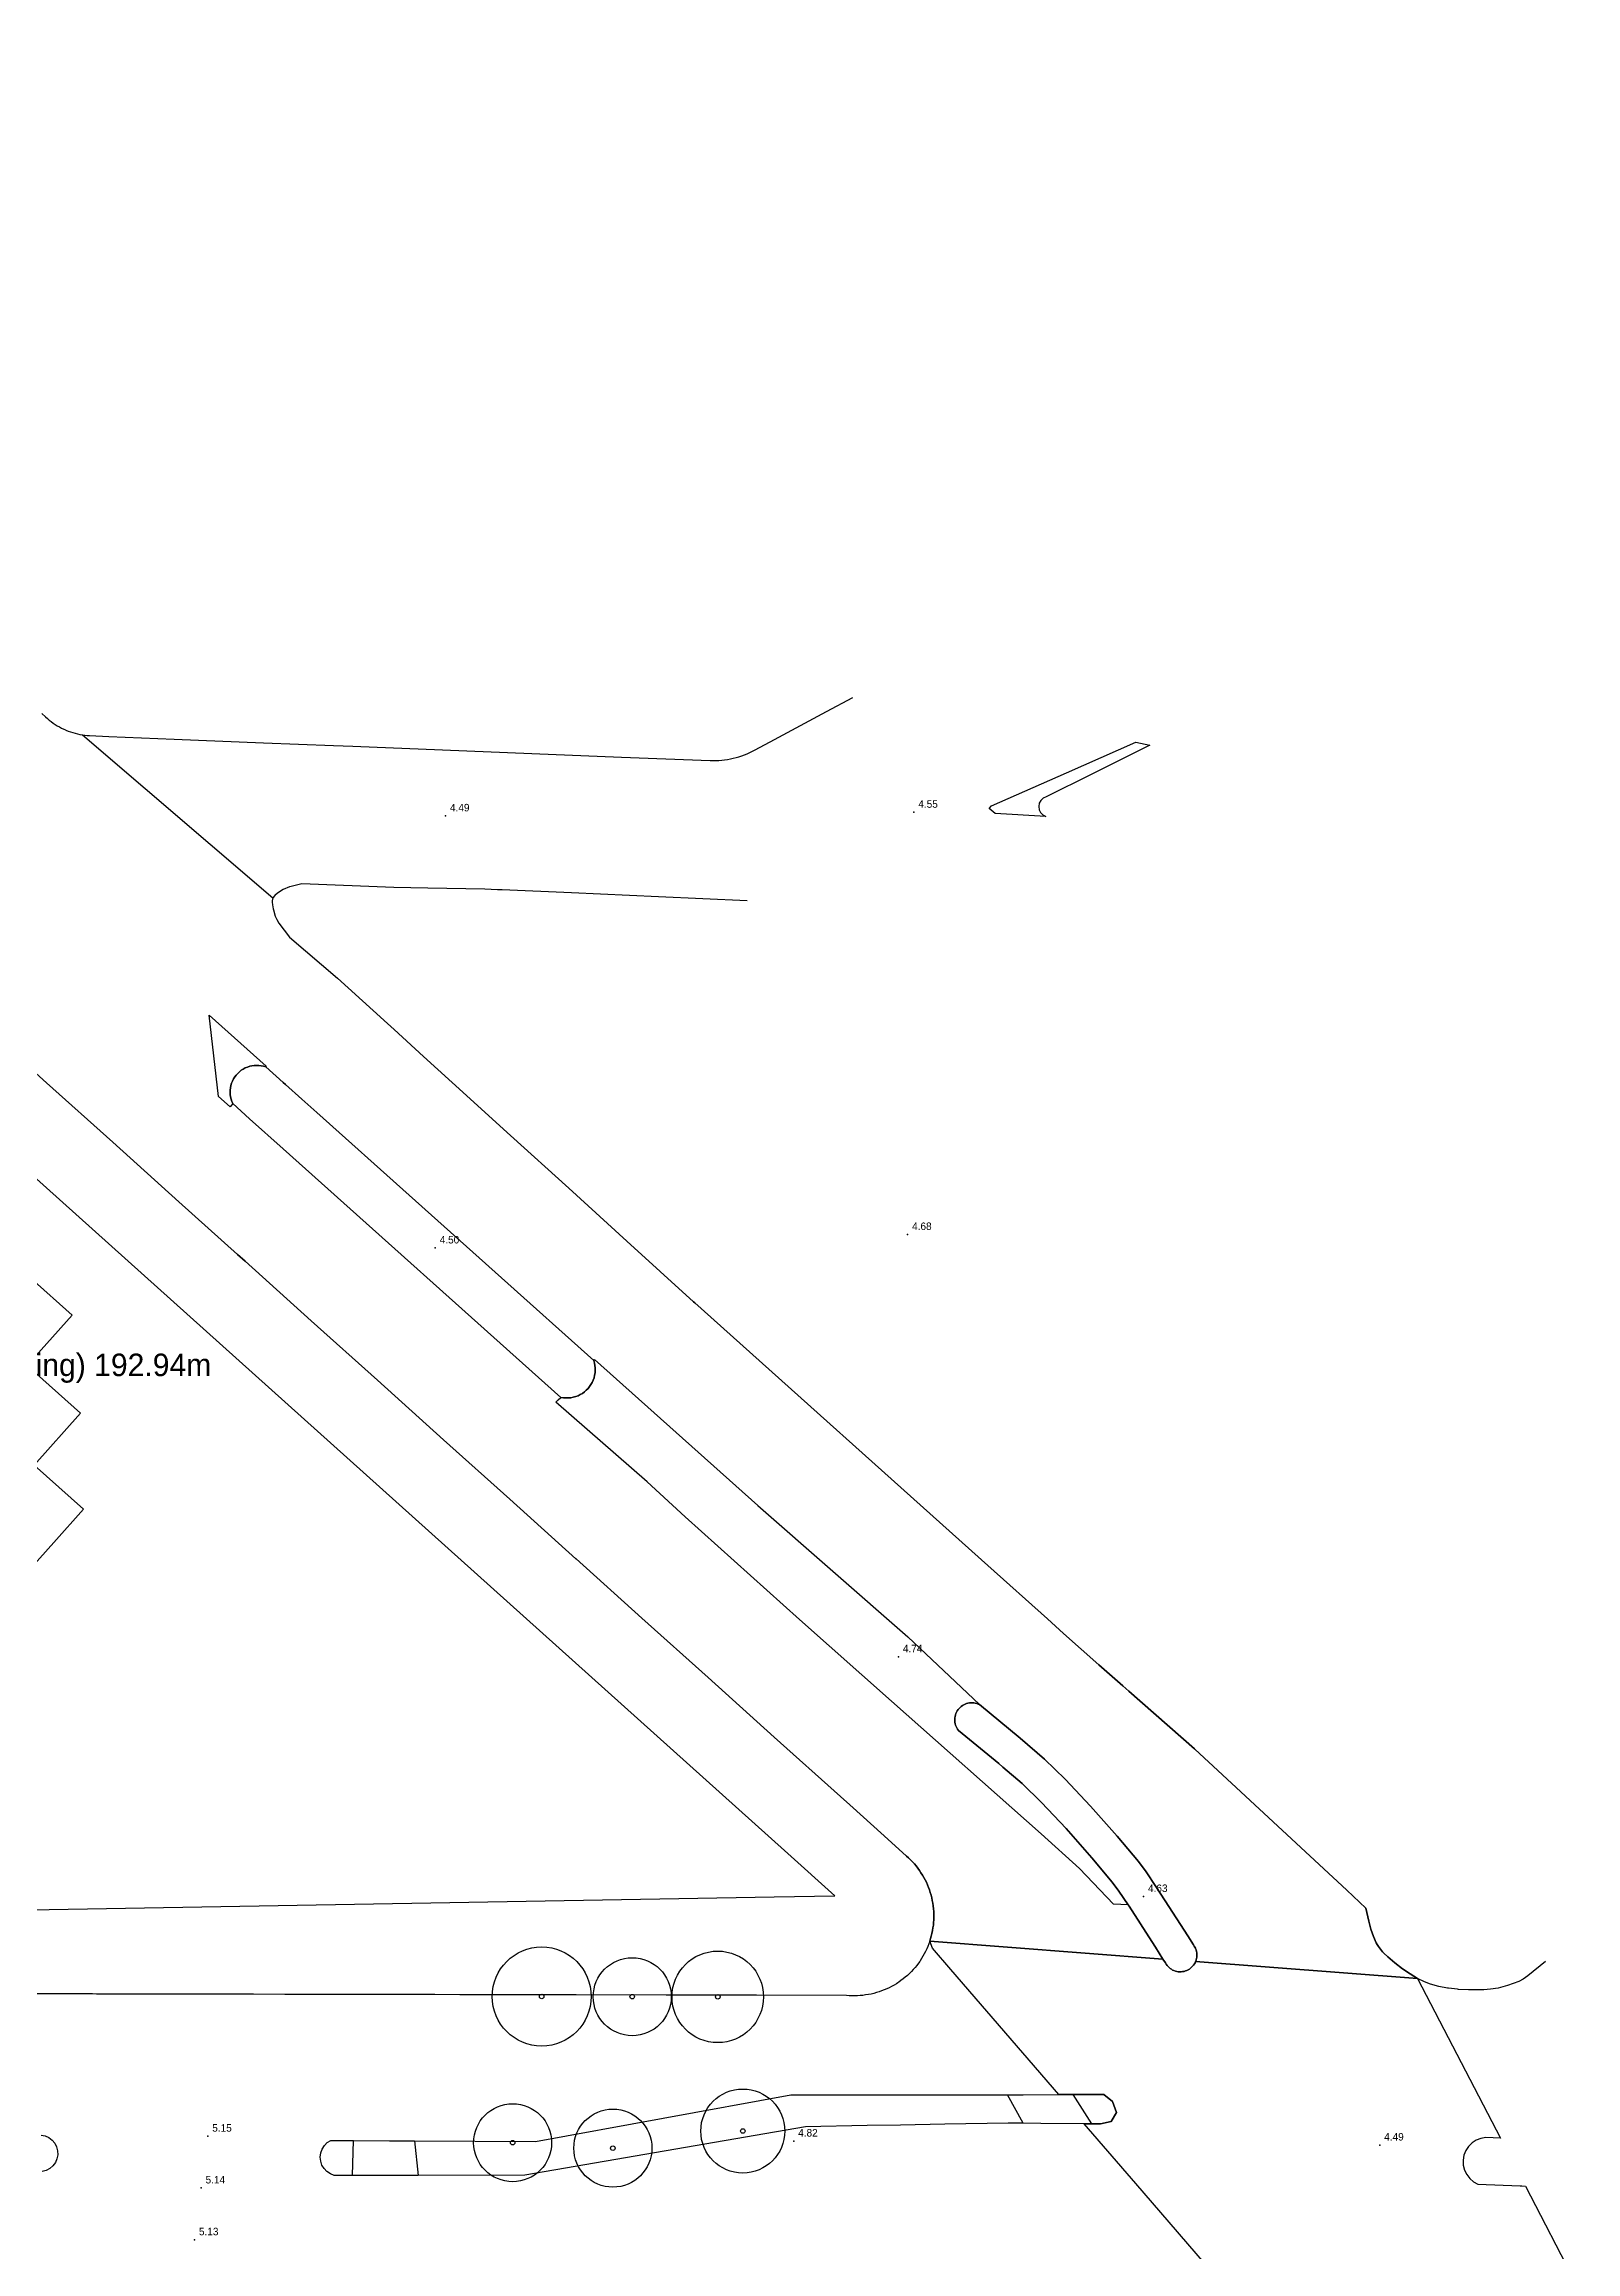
# Model space of a CAD drawing. Header units: metres. Extents: x -149 to 157, y -151 to 214.
# Drawn here: x 55.2 to 157.3, y 46.6 to 193.7 of the extents above; entities that cross this region are included whole.
import ezdxf

# ---------------------------------------------------------------- set-up
doc = ezdxf.new("R2010")
doc.units = ezdxf.units.M

msp = doc.modelspace()

# ---------------------------------------------------------------- linework, layer by layer
at = {"layer": 'BUILDINGS'}
msp.add_lwpolyline([(32.479, 130.982), (57.092, 108.99), (54.089, 105.629), (57.648, 102.45), (54.561, 98.995), (57.849, 96.057), (55.874, 93.847), (35.833, 71.417)], dxfattribs=at)
at = {"layer": 'CURB'}
for points in [[(55.831, 148.453), (55.966, 148.362), (56.104, 148.276), (56.244, 148.195), (56.388, 148.118), (56.534, 148.048), (56.653, 147.994), (56.682, 147.981), (56.833, 147.92), (56.986, 147.865), (57.14, 147.815), (57.297, 147.77), (57.454, 147.731), (57.613, 147.697), (57.766, 147.67), (57.77, 147.669), (57.773, 147.669), (57.777, 147.668), (57.934, 147.647), (58.095, 147.63), (58.258, 147.618), (59.545, 147.564), (63.882, 147.382), (69.845, 147.142), (74.503, 146.955), (75.808, 146.902), (81.772, 146.663), (87.735, 146.423), (93.699, 146.184), (99.608, 145.95), (99.803, 145.947), (99.998, 145.95), (100.194, 145.959), (100.388, 145.976), (100.582, 145.998), (100.775, 146.027), (100.966, 146.064), (101.158, 146.106), (101.346, 146.154), (101.534, 146.209), (101.719, 146.27), (101.903, 146.336), (102.083, 146.41), (102.262, 146.489), (102.437, 146.575), (102.61, 146.666), (103.903, 147.359), (107.375, 149.221), (109.122, 150.151)], [(55.081, 149.083), (55.326, 148.861), (55.447, 148.752), (55.572, 148.648), (55.7, 148.548), (55.831, 148.453)], [(78.533, 137.494), (72.404, 137.737), (71.592, 137.534), (71.588, 137.533), (71.151, 137.368), (70.774, 137.117), (70.593, 136.955), (70.472, 136.799), (70.424, 136.599), (70.428, 136.519), (70.438, 136.341), (70.492, 136.062), (70.509, 136.004), (70.631, 135.588), (70.731, 135.36), (70.874, 135.124), (71.583, 134.179), (74.786, 131.449)], [(102.089, 136.614), (96.165, 136.873), (90.383, 137.126), (85.761, 137.329), (85.446, 137.343), (84.602, 137.38), (80.802, 137.453), (78.533, 137.494)], [(74.786, 131.449), (77.165, 129.285), (78.113, 128.422), (78.551, 128.024), (80.518, 126.237), (82.43, 124.5), (86.309, 120.975), (90.189, 117.451), (94.069, 113.926), (98.501, 109.882)], [(50.98, 128.441), (55.39, 124.476), (59.799, 120.512), (64.208, 116.548), (68.108, 113.043), (68.618, 112.584), (73.027, 108.619), (77.437, 104.656), (81.847, 100.691), (86.256, 96.726), (90.665, 92.762), (90.679, 92.751)], [(72.401, 123.385), (73.397, 122.493), (91.864, 105.962), (91.909, 105.802), (91.94, 105.64), (91.956, 105.475), (91.958, 105.309), (91.946, 105.144), (91.919, 104.981), (91.879, 104.82), (91.824, 104.664), (91.756, 104.513), (91.675, 104.369), (91.582, 104.232), (91.477, 104.104), (91.362, 103.985), (91.236, 103.877), (91.102, 103.781), (90.959, 103.696), (90.81, 103.624), (90.656, 103.565), (90.496, 103.521), (90.333, 103.49), (90.169, 103.473), (90.003, 103.471), (89.838, 103.483), (89.675, 103.51), (89.67, 103.511), (71.16, 120.082), (68.925, 122.082), (67.799, 123.09), (67.738, 123.233), (67.69, 123.381), (67.654, 123.532), (67.633, 123.686), (67.624, 123.841), (67.629, 123.996), (67.648, 124.151), (67.68, 124.303), (67.725, 124.451), (67.783, 124.596), (67.854, 124.734), (67.936, 124.866), (68.029, 124.99), (68.133, 125.106), (68.246, 125.212), (68.369, 125.308), (68.499, 125.393), (68.636, 125.466), (68.779, 125.527), (68.926, 125.575), (69.078, 125.61), (69.232, 125.632), (69.387, 125.64), (69.542, 125.635), (69.696, 125.617), (69.848, 125.585), (69.993, 125.541), (71.163, 124.493), (71.307, 124.365)], [(71.307, 124.365), (72.401, 123.385)], [(155.29, 65.919), (154.108, 64.953), (153.807, 64.743), (153.517, 64.588), (152.771, 64.316), (152.137, 64.141), (151.628, 64.064), (151.184, 64.034), (150.932, 64.017), (150.168, 64.017), (149.492, 64.056), (149.423, 64.064), (148.824, 64.132), (148.772, 64.142), (148.193, 64.247), (147.626, 64.4), (147.221, 64.558), (146.774, 64.79), (146.276, 65.087), (145.758, 65.435), (145.249, 65.819), (144.779, 66.224), (144.528, 66.477), (144.439, 66.567), (144.164, 66.905), (144.075, 67.048), (144.002, 67.167), (143.825, 67.575), (143.665, 68.06), (143.529, 68.599), (143.31, 69.464), (142.049, 70.667), (131.916, 80.064), (131.891, 80.087), (127.532, 83.93), (127.133, 84.282), (125.535, 85.691), (123.173, 87.773), (122.098, 88.756), (118.129, 92.309), (98.586, 109.806), (98.501, 109.882)], [(90.679, 92.751), (95.075, 88.798), (99.484, 84.834), (103.893, 80.869), (108.304, 76.905), (108.925, 76.346), (111.215, 74.287), (112.713, 72.941), (112.848, 72.818), (112.98, 72.69), (113.107, 72.558), (113.23, 72.421), (113.347, 72.281), (113.461, 72.136), (113.568, 71.987), (113.67, 71.835), (113.768, 71.68), (113.859, 71.521), (113.946, 71.359), (114.027, 71.195), (114.102, 71.027), (114.171, 70.857), (114.234, 70.685), (114.29, 70.51), (114.342, 70.334), (114.387, 70.156), (114.426, 69.978), (114.459, 69.797), (114.485, 69.616), (114.505, 69.433), (114.519, 69.251), (114.526, 69.067), (114.527, 68.928), (114.528, 68.884), (114.522, 68.7), (114.511, 68.518), (114.494, 68.335), (114.469, 68.152), (114.439, 67.972), (114.402, 67.792), (114.36, 67.614), (114.31, 67.438), (114.256, 67.262), (114.194, 67.089), (114.192, 67.083), (114.127, 66.918), (114.055, 66.75), (113.976, 66.584), (113.892, 66.421), (113.803, 66.262), (113.707, 66.105), (113.607, 65.951), (113.59, 65.927), (113.501, 65.801), (113.39, 65.655), (113.274, 65.514), (113.153, 65.375), (113.028, 65.242), (112.898, 65.113), (112.763, 64.988), (112.625, 64.867), (112.482, 64.752), (112.336, 64.641), (112.185, 64.536), (112.134, 64.503), (112.031, 64.436), (111.875, 64.342), (111.714, 64.253), (111.551, 64.17), (111.385, 64.092), (111.216, 64.02), (111.045, 63.954), (110.872, 63.893), (110.697, 63.839), (110.519, 63.791), (110.34, 63.749), (110.161, 63.713), (109.98, 63.684), (109.798, 63.66), (109.616, 63.643), (109.432, 63.633), (109.249, 63.629), (109.066, 63.631), (108.882, 63.639), (108.7, 63.653), (102.696, 63.666), (102.435, 63.666), (96.692, 63.677), (90.69, 63.689), (84.686, 63.7), (82.927, 63.703), (81.263, 63.707), (79.53, 63.71), (78.683, 63.712), (78.312, 63.713), (77.982, 63.713), (77.58, 63.714), (76.661, 63.716), (76.268, 63.716), (75.477, 63.718)], [(126.749, 74.278), (124.971, 76.274), (123.274, 78.07), (121.907, 79.402), (120.292, 80.802), (117.57, 83.035), (117.481, 83.075), (117.387, 83.108), (117.291, 83.133), (117.193, 83.149), (117.095, 83.157), (116.995, 83.155), (116.897, 83.146), (116.8, 83.128), (116.704, 83.101), (116.611, 83.066), (116.522, 83.023), (116.437, 82.973), (116.356, 82.915), (116.281, 82.851), (116.212, 82.78), (116.149, 82.703), (116.093, 82.621), (116.044, 82.535), (116.003, 82.445), (115.971, 82.351), (115.946, 82.255), (115.93, 82.158), (115.922, 82.059), (115.923, 81.96), (115.933, 81.861), (115.951, 81.764), (115.978, 81.668), (116.013, 81.576), (116.056, 81.486), (116.106, 81.401), (116.164, 81.321), (118.862, 79.107), (119.128, 78.877), (120.406, 77.769), (121.694, 76.514), (123.337, 74.775), (125.068, 72.832), (126.42, 71.204), (126.865, 70.602), (127.483, 69.693), (127.545, 69.596), (129.052, 67.246), (129.292, 66.872), (129.8, 66.08), (129.96, 65.831), (129.967, 65.818), (130.016, 65.735), (130.072, 65.656), (130.136, 65.582), (130.205, 65.514), (130.28, 65.452), (130.36, 65.397), (130.445, 65.349), (130.533, 65.309), (130.625, 65.277), (130.719, 65.252), (130.815, 65.236), (130.911, 65.229), (131.009, 65.23), (131.105, 65.239), (131.201, 65.257), (131.294, 65.283), (131.385, 65.317), (131.473, 65.359), (131.557, 65.408), (131.636, 65.465), (131.709, 65.528), (131.778, 65.597), (131.839, 65.672), (131.894, 65.753), (131.942, 65.837), (131.977, 65.915), (131.982, 65.926), (132.015, 66.017), (132.039, 66.111), (132.055, 66.207), (132.062, 66.304), (132.061, 66.401), (132.052, 66.498), (132.034, 66.593), (132.008, 66.687), (131.974, 66.778), (131.962, 66.803), (131.932, 66.865), (131.883, 66.949), (131.826, 67.028), (131.447, 67.619), (129.94, 69.969), (129.333, 70.915), (128.674, 71.885), (128.165, 72.573)], [(126.749, 74.278), (128.165, 72.573)], [(75.477, 63.718), (72.68, 63.723), (71.264, 63.726), (69.191, 63.73), (66.676, 63.735), (65.002, 63.738), (60.673, 63.746), (58.719, 63.75), (58.44, 63.751), (56.976, 63.754), (56.247, 63.755), (55.279, 63.757), (54.67, 63.758)], [(74.335, 53.992), (75.655, 53.984), (75.851, 53.983), (78.244, 53.969), (79.902, 53.959), (87.979, 53.912), (104.991, 57.026), (107.042, 57.027), (116.669, 57.032), (116.765, 57.032), (116.935, 57.032), (118.335, 57.033)], [(118.335, 57.033), (119.441, 57.037), (120.491, 57.041), (122.863, 57.051), (123.632, 57.054), (123.801, 57.055), (125.85, 57.063), (126.433, 56.589), (126.705, 55.854), (126.355, 55.245), (125.645, 55.098), (125.044, 55.102), (124.819, 55.103), (124.544, 55.105), (121.657, 55.125), (120.477, 55.133), (119.491, 55.139)], [(119.491, 55.139), (115.269, 55.066), (112.297, 55.014), (110.092, 54.976), (105.978, 54.904), (87.276, 51.668), (80.151, 51.664), (78.319, 51.663), (75.779, 51.661), (75.731, 51.661), (74.565, 51.661), (74.307, 51.759), (74.078, 51.912), (73.887, 52.111), (73.745, 52.347), (73.658, 52.609), (73.631, 52.884), (73.665, 53.157), (73.758, 53.417), (73.906, 53.65), (74.101, 53.845), (74.335, 53.992)], [(55.023, 54.353), (55.29, 54.297), (55.539, 54.184), (55.757, 54.019), (55.933, 53.809), (56.059, 53.566), (56.127, 53.302), (56.136, 53.029), (56.083, 52.761), (55.973, 52.511), (55.81, 52.292), (55.603, 52.115), (55.361, 51.987), (55.097, 51.917)]]:
    msp.add_lwpolyline(points, dxfattribs=at)
at = {"layer": 'MEDIAN'}
for points in [[(121.986, 142.235), (118.607, 142.418), (118.206, 142.766), (118.361, 142.945), (123.363, 145.143), (127.995, 147.178), (128.934, 146.973), (125.063, 145.054), (122.005, 143.538), (121.81, 143.444), (121.654, 143.295), (121.553, 143.103), (121.516, 142.89), (121.548, 142.676), (121.645, 142.483), (121.797, 142.331)], [(70.03, 125.586), (69.993, 125.541), (69.848, 125.585), (69.696, 125.617), (69.542, 125.635), (69.387, 125.64), (69.232, 125.632), (69.078, 125.61), (68.926, 125.575), (68.779, 125.527), (68.636, 125.466), (68.499, 125.393), (68.369, 125.308), (68.246, 125.212), (68.133, 125.106), (68.029, 124.99), (67.936, 124.866), (67.854, 124.734), (67.783, 124.596), (67.725, 124.451), (67.68, 124.303), (67.648, 124.151), (67.629, 123.996), (67.624, 123.841), (67.633, 123.686), (67.654, 123.532), (67.69, 123.381), (67.738, 123.233), (67.799, 123.09), (67.624, 122.876), (66.852, 123.565), (66.218, 128.993)], [(91.864, 105.962), (91.909, 105.802), (91.94, 105.64), (91.956, 105.475), (91.958, 105.309), (91.946, 105.144), (91.919, 104.981), (91.879, 104.82), (91.824, 104.664), (91.756, 104.513), (91.675, 104.369), (91.582, 104.232), (91.477, 104.104), (91.362, 103.985), (91.236, 103.877), (91.102, 103.781), (90.959, 103.696), (90.81, 103.624), (90.656, 103.565), (90.496, 103.521), (90.333, 103.49), (90.169, 103.473), (90.003, 103.471), (89.838, 103.483), (89.675, 103.51), (89.67, 103.511), (71.16, 120.082), (68.925, 122.082), (67.799, 123.09), (67.738, 123.233), (67.69, 123.381), (67.654, 123.532), (67.633, 123.686), (67.624, 123.841), (67.629, 123.996), (67.648, 124.151), (67.68, 124.303), (67.725, 124.451), (67.783, 124.596), (67.854, 124.734), (67.936, 124.866), (68.029, 124.99), (68.133, 125.106), (68.246, 125.212), (68.369, 125.308), (68.499, 125.393), (68.636, 125.466), (68.779, 125.527), (68.926, 125.575), (69.078, 125.61), (69.232, 125.632), (69.387, 125.64), (69.542, 125.635), (69.696, 125.617), (69.848, 125.585), (69.993, 125.541), (71.163, 124.493), (71.307, 124.365), (72.401, 123.385), (73.397, 122.493)], [(89.342, 103.191), (89.482, 103.342), (89.675, 103.51), (89.838, 103.483), (90.003, 103.471), (90.169, 103.473), (90.333, 103.49), (90.496, 103.521), (90.656, 103.565), (90.81, 103.624), (90.959, 103.696), (91.102, 103.781), (91.236, 103.877), (91.362, 103.985), (91.477, 104.104), (91.582, 104.232), (91.675, 104.369), (91.756, 104.513), (91.824, 104.664), (91.879, 104.82), (91.919, 104.981), (91.946, 105.144), (91.958, 105.309), (91.956, 105.475), (91.94, 105.64), (91.909, 105.802), (91.864, 105.962), (91.917, 106.026), (102.804, 96.296), (112.802, 87.547), (117.57, 83.035), (117.481, 83.075), (117.387, 83.108), (117.291, 83.133), (117.193, 83.149), (117.095, 83.157), (116.995, 83.155), (116.897, 83.146), (116.8, 83.128), (116.704, 83.101), (116.611, 83.066), (116.522, 83.023), (116.437, 82.973), (116.356, 82.915), (116.281, 82.851), (116.212, 82.78), (116.149, 82.703), (116.093, 82.621), (116.044, 82.535), (116.003, 82.445), (115.971, 82.351), (115.946, 82.255), (115.93, 82.158), (115.922, 82.059), (115.923, 81.96), (115.933, 81.861), (115.951, 81.764), (115.978, 81.668), (116.013, 81.576), (116.056, 81.486), (116.106, 81.401), (116.164, 81.321), (118.862, 79.107), (119.128, 78.877), (120.406, 77.769), (121.694, 76.514), (123.337, 74.775), (125.068, 72.832), (126.42, 71.204), (126.865, 70.602), (127.483, 69.693), (126.508, 69.731), (124.244, 72.111), (121.684, 74.422), (111.716, 83.263), (105.575, 88.718), (97.951, 95.548), (95.418, 97.879)], [(131.977, 65.915), (131.942, 65.837), (131.894, 65.753), (131.839, 65.672), (131.778, 65.597), (131.709, 65.528), (131.636, 65.465), (131.557, 65.408), (131.473, 65.359), (131.385, 65.317), (131.294, 65.283), (131.201, 65.257), (131.105, 65.239), (131.009, 65.23), (130.911, 65.229), (130.815, 65.236), (130.719, 65.252), (130.625, 65.277), (130.533, 65.309), (130.445, 65.349), (130.36, 65.397), (130.28, 65.452), (130.205, 65.514), (130.136, 65.582), (130.072, 65.656), (130.016, 65.735), (129.967, 65.818), (129.96, 65.831), (129.8, 66.08), (129.292, 66.872), (129.052, 67.246), (127.545, 69.596), (127.483, 69.693), (126.865, 70.602), (126.42, 71.204), (125.068, 72.832), (123.337, 74.775), (121.694, 76.514), (120.406, 77.769), (119.128, 78.877), (118.862, 79.107), (116.164, 81.321), (116.106, 81.401), (116.056, 81.486), (116.013, 81.576), (115.978, 81.668), (115.951, 81.764), (115.933, 81.861), (115.923, 81.96), (115.922, 82.059), (115.93, 82.158), (115.946, 82.255), (115.971, 82.351), (116.003, 82.445), (116.044, 82.535), (116.093, 82.621), (116.149, 82.703), (116.212, 82.78), (116.281, 82.851), (116.356, 82.915), (116.437, 82.973), (116.522, 83.023), (116.611, 83.066), (116.704, 83.101), (116.8, 83.128), (116.897, 83.146), (116.995, 83.155), (117.095, 83.157), (117.193, 83.149), (117.291, 83.133), (117.387, 83.108), (117.481, 83.075), (117.57, 83.035), (120.292, 80.802), (121.907, 79.402), (123.274, 78.07), (124.971, 76.274), (126.749, 74.278), (128.165, 72.573), (128.674, 71.885), (129.333, 70.915), (129.94, 69.969), (131.447, 67.619), (131.826, 67.028), (131.883, 66.949), (131.932, 66.865), (131.962, 66.803), (131.974, 66.778), (132.008, 66.687), (132.034, 66.593), (132.052, 66.498), (132.061, 66.401), (132.062, 66.304), (132.055, 66.207), (132.039, 66.111), (132.015, 66.017), (131.982, 65.926)], [(74.565, 51.661), (74.307, 51.759), (74.078, 51.912), (73.887, 52.111), (73.745, 52.347), (73.658, 52.609), (73.631, 52.884), (73.665, 53.157), (73.758, 53.417), (73.906, 53.65), (74.101, 53.845), (74.335, 53.992), (75.655, 53.984), (75.851, 53.983), (78.244, 53.969), (79.902, 53.959), (87.979, 53.912), (104.991, 57.026), (107.042, 57.027), (116.669, 57.032), (116.765, 57.032), (116.935, 57.032), (118.335, 57.033), (119.441, 57.037), (120.491, 57.041), (122.863, 57.051), (123.632, 57.054), (123.801, 57.055), (125.85, 57.063), (126.433, 56.589), (126.705, 55.854), (126.355, 55.245), (125.645, 55.098), (125.044, 55.102), (124.819, 55.103), (124.544, 55.105), (121.657, 55.125), (120.477, 55.133), (119.491, 55.139), (115.269, 55.066), (112.297, 55.014), (110.092, 54.976), (105.978, 54.904), (87.276, 51.668), (80.151, 51.664), (78.319, 51.663), (75.779, 51.661), (75.731, 51.661)]]:
    msp.add_lwpolyline(points, close=True, dxfattribs=at)
msp.add_lwpolyline([(55.023, 54.353), (55.29, 54.297), (55.539, 54.184), (55.757, 54.019), (55.933, 53.809), (56.059, 53.566), (56.127, 53.302), (56.136, 53.029), (56.083, 52.761), (55.973, 52.511), (55.81, 52.292), (55.603, 52.115), (55.361, 51.987), (55.097, 51.917)], dxfattribs=at)
at = {"layer": 'ROADBED'}
for points in [[(55.081, 149.083), (55.326, 148.861), (55.447, 148.752), (55.572, 148.648), (55.7, 148.548), (55.831, 148.453), (55.966, 148.362), (56.104, 148.276), (56.244, 148.195), (56.388, 148.118), (56.534, 148.048), (56.653, 147.994), (56.682, 147.981), (56.833, 147.92), (56.986, 147.865), (57.14, 147.815), (57.297, 147.77), (57.454, 147.731), (57.613, 147.697), (57.766, 147.67), (57.77, 147.669), (57.773, 147.669), (70.472, 136.799), (70.424, 136.599), (70.428, 136.519), (70.438, 136.341), (70.492, 136.062), (70.509, 136.004), (70.631, 135.588), (70.731, 135.36), (70.874, 135.124), (71.583, 134.179), (74.786, 131.449), (77.165, 129.285), (78.113, 128.422), (78.551, 128.024), (80.518, 126.237), (82.43, 124.5), (86.309, 120.975), (90.189, 117.451), (94.069, 113.926), (98.501, 109.882), (98.586, 109.806), (118.129, 92.309), (122.098, 88.756), (123.173, 87.773), (125.535, 85.691), (127.133, 84.282), (127.532, 83.93), (131.891, 80.087), (131.916, 80.064), (142.049, 70.667), (143.31, 69.464), (143.529, 68.599), (143.665, 68.06), (143.825, 67.575), (144.002, 67.167), (144.075, 67.048), (144.164, 66.905), (144.439, 66.567), (144.528, 66.477), (144.779, 66.224), (145.249, 65.819), (145.758, 65.435), (146.276, 65.087), (146.774, 64.79), (131.977, 65.915), (131.982, 65.926), (132.015, 66.017), (132.039, 66.111), (132.055, 66.207), (132.062, 66.304), (132.061, 66.401), (132.052, 66.498), (132.034, 66.593), (132.008, 66.687), (131.974, 66.778), (131.962, 66.803), (131.932, 66.865), (131.883, 66.949), (131.826, 67.028), (131.447, 67.619), (129.94, 69.969), (129.333, 70.915), (128.674, 71.885), (128.165, 72.573), (126.749, 74.278), (124.971, 76.274), (123.274, 78.07), (121.907, 79.402), (120.292, 80.802), (117.57, 83.035), (117.481, 83.075), (117.387, 83.108), (117.291, 83.133), (117.193, 83.149), (117.095, 83.157), (116.995, 83.155), (116.897, 83.146), (116.8, 83.128), (116.704, 83.101), (116.611, 83.066), (116.522, 83.023), (116.437, 82.973), (116.356, 82.915), (116.281, 82.851), (116.212, 82.78), (116.149, 82.703), (116.093, 82.621), (116.044, 82.535), (116.003, 82.445), (115.971, 82.351), (115.946, 82.255), (115.93, 82.158), (115.922, 82.059), (115.923, 81.96), (115.933, 81.861), (115.951, 81.764), (115.978, 81.668), (116.013, 81.576), (116.056, 81.486), (116.106, 81.401), (116.164, 81.321), (118.862, 79.107), (119.128, 78.877), (120.406, 77.769), (121.694, 76.514), (123.337, 74.775), (125.068, 72.832), (126.42, 71.204), (126.865, 70.602), (127.483, 69.693), (127.545, 69.596), (129.052, 67.246), (129.292, 66.872), (129.8, 66.08), (114.256, 67.262), (114.31, 67.438), (114.36, 67.614), (114.402, 67.792), (114.439, 67.972), (114.469, 68.152), (114.494, 68.335), (114.511, 68.518), (114.522, 68.7), (114.528, 68.884), (114.527, 68.928), (114.526, 69.067), (114.519, 69.251), (114.505, 69.433), (114.485, 69.616), (114.459, 69.797), (114.426, 69.978), (114.387, 70.156), (114.342, 70.334), (114.29, 70.51), (114.234, 70.685), (114.171, 70.857), (114.102, 71.027), (114.027, 71.195), (113.946, 71.359), (113.859, 71.521), (113.768, 71.68), (113.67, 71.835), (113.568, 71.987), (113.461, 72.136), (113.347, 72.281), (113.23, 72.421), (113.107, 72.558), (112.98, 72.69), (112.848, 72.818), (112.713, 72.941), (111.215, 74.287), (108.925, 76.346), (108.304, 76.905), (103.893, 80.869), (99.484, 84.834), (95.075, 88.798), (90.679, 92.751), (90.665, 92.762), (86.256, 96.726), (81.847, 100.691), (77.437, 104.656), (73.027, 108.619), (68.618, 112.584), (68.108, 113.043), (64.208, 116.548), (59.799, 120.512), (55.39, 124.476), (50.98, 128.441)], [(133.681, 44.524), (127.984, 51.121), (124.544, 55.105), (124.819, 55.103), (125.044, 55.102), (125.645, 55.098), (126.355, 55.245), (126.705, 55.854), (126.433, 56.589), (125.85, 57.063), (123.801, 57.055), (123.632, 57.054), (122.863, 57.051), (115.667, 65.385), (114.436, 66.81), (114.256, 67.262), (129.8, 66.08), (129.96, 65.831), (129.967, 65.818), (130.016, 65.735), (130.072, 65.656), (130.136, 65.582), (130.205, 65.514), (130.28, 65.452), (130.36, 65.397), (130.445, 65.349), (130.533, 65.309), (130.625, 65.277), (130.719, 65.252), (130.815, 65.236), (130.911, 65.229), (131.009, 65.23), (131.105, 65.239), (131.201, 65.257), (131.294, 65.283), (131.385, 65.317), (131.473, 65.359), (131.557, 65.408), (131.636, 65.465), (131.709, 65.528), (131.778, 65.597), (131.839, 65.672), (131.894, 65.753), (131.942, 65.837), (131.977, 65.915), (146.774, 64.79), (152.298, 54.141), (151.323, 54.176), (150.994, 54.123), (150.683, 54.004), (150.403, 53.823), (150.166, 53.589), (149.983, 53.311), (149.86, 53.002), (149.804, 52.674), (149.81, 52.519), (149.816, 52.341), (149.897, 52.018), (150.042, 51.718), (150.246, 51.455), (150.499, 51.239), (150.792, 51.079), (153.61, 50.964), (153.725, 50.959), (153.953, 50.95), (157.319, 44.461)]]:
    msp.add_lwpolyline(points, dxfattribs=at)
msp.add_lwpolyline([(71.16, 120.082), (89.67, 103.511), (89.675, 103.51), (89.838, 103.483), (90.003, 103.471), (90.169, 103.473), (90.333, 103.49), (90.496, 103.521), (90.656, 103.565), (90.81, 103.624), (90.959, 103.696), (91.102, 103.781), (91.236, 103.877), (91.362, 103.985), (91.477, 104.104), (91.582, 104.232), (91.675, 104.369), (91.756, 104.513), (91.824, 104.664), (91.879, 104.82), (91.919, 104.981), (91.946, 105.144), (91.958, 105.309), (91.956, 105.475), (91.94, 105.64), (91.909, 105.802), (91.864, 105.962), (73.397, 122.493), (72.401, 123.385), (71.307, 124.365), (71.163, 124.493), (69.993, 125.541), (69.848, 125.585), (69.696, 125.617), (69.542, 125.635), (69.387, 125.64), (69.232, 125.632), (69.078, 125.61), (68.926, 125.575), (68.779, 125.527), (68.636, 125.466), (68.499, 125.393), (68.369, 125.308), (68.246, 125.212), (68.133, 125.106), (68.029, 124.99), (67.936, 124.866), (67.854, 124.734), (67.783, 124.596), (67.725, 124.451), (67.68, 124.303), (67.648, 124.151), (67.629, 123.996), (67.624, 123.841), (67.633, 123.686), (67.654, 123.532), (67.69, 123.381), (67.738, 123.233), (67.799, 123.09), (68.925, 122.082)], close=True, dxfattribs=at)
at = {"layer": 'SIDEWALK'}
for points in [[(-34.539, 112.061), (-22.796, 101.609), (-21.509, 102.671), (-19.347, 100.74), (-19.12, 100.995), (17.392, 68.717), (103.884, 70.221), (107.939, 70.291), (104.79, 73.119), (93.685, 83.088), (22.287, 147.187), (-18.827, 183.91), (-30.1, 193.697), (-66.701, 154.25), (-73.374, 147.059), (-51.301, 126.98), (-50.311, 126.099)], [(125.044, 55.102), (124.819, 55.103), (124.544, 55.105), (121.657, 55.125), (120.477, 55.133), (119.441, 57.037), (120.491, 57.041), (122.863, 57.051), (123.632, 57.054), (123.801, 57.055)], [(80.151, 51.664), (78.319, 51.663), (75.779, 51.661), (75.851, 53.983), (78.244, 53.969), (79.902, 53.959)]]:
    msp.add_lwpolyline(points, close=True, dxfattribs=at)
msp.add_lwpolyline([(50.98, 128.441), (55.39, 124.476), (59.799, 120.512), (64.208, 116.548), (68.108, 113.043), (68.618, 112.584), (73.027, 108.619), (77.437, 104.656), (81.847, 100.691), (86.256, 96.726), (90.665, 92.762), (90.679, 92.751), (95.075, 88.798), (99.484, 84.834), (103.893, 80.869), (108.304, 76.905), (108.925, 76.346), (111.215, 74.287), (112.713, 72.941), (112.848, 72.818), (112.98, 72.69), (113.107, 72.558), (113.23, 72.421), (113.347, 72.281), (113.461, 72.136), (113.568, 71.987), (113.67, 71.835), (113.768, 71.68), (113.859, 71.521), (113.946, 71.359), (114.027, 71.195), (114.102, 71.027), (114.171, 70.857), (114.234, 70.685), (114.29, 70.51), (114.342, 70.334), (114.387, 70.156), (114.426, 69.978), (114.459, 69.797), (114.485, 69.616), (114.505, 69.433), (114.519, 69.251), (114.526, 69.067), (114.527, 68.928), (114.528, 68.884), (114.522, 68.7), (114.511, 68.518), (114.494, 68.335), (114.469, 68.152), (114.439, 67.972), (114.402, 67.792), (114.36, 67.614), (114.31, 67.438), (114.256, 67.262), (114.194, 67.089), (114.192, 67.083), (114.127, 66.918), (114.055, 66.75), (113.976, 66.584), (113.892, 66.421), (113.803, 66.262), (113.707, 66.105), (113.607, 65.951), (113.59, 65.927), (113.501, 65.801), (113.39, 65.655), (113.274, 65.514), (113.153, 65.375), (113.028, 65.242), (112.898, 65.113), (112.763, 64.988), (112.625, 64.867), (112.482, 64.752), (112.336, 64.641), (112.185, 64.536), (112.134, 64.503), (112.031, 64.436), (111.875, 64.342), (111.714, 64.253), (111.551, 64.17), (111.385, 64.092), (111.216, 64.02), (111.045, 63.954), (110.872, 63.893), (110.697, 63.839), (110.519, 63.791), (110.34, 63.749), (110.161, 63.713), (109.98, 63.684), (109.798, 63.66), (109.616, 63.643), (109.432, 63.633), (109.249, 63.629), (109.066, 63.631), (108.882, 63.639), (108.7, 63.653), (102.696, 63.666), (102.435, 63.666), (96.692, 63.677), (90.69, 63.689), (84.686, 63.7), (82.927, 63.703), (81.263, 63.707), (79.53, 63.71), (78.683, 63.712), (78.312, 63.713), (77.982, 63.713), (77.58, 63.714), (76.661, 63.716), (76.268, 63.716), (75.477, 63.718), (72.68, 63.723), (71.264, 63.726), (69.191, 63.73), (66.676, 63.735), (65.002, 63.738), (60.673, 63.746), (58.719, 63.75), (58.44, 63.751), (56.976, 63.754), (56.247, 63.755), (55.279, 63.757), (54.67, 63.758)], dxfattribs=at)
at = {"layer": 'SPOT_ELEV'}
for p in [(81.977, 142.266, 4.49), (113.193, 142.506, 4.55), (81.293, 113.469, 4.5), (112.778, 114.367, 4.68), (112.166, 86.228, 4.74), (128.502, 70.248, 4.63), (66.13, 54.276, 5.15), (105.187, 53.951, 4.82), (144.245, 53.684, 4.49), (65.687, 50.823, 5.14), (65.244, 47.37, 5.13)]:
    msp.add_point(p, dxfattribs=at)
at = {"layer": 'TREES_STREET'}
for centre in [(88.39, 63.583), (94.425, 63.571), (100.125, 63.56), (101.794, 54.618), (86.454, 53.84), (93.133, 53.478)]:
    msp.add_circle(centre, 0.15, dxfattribs=at)
at = {"layer": 'TREES_STREET_CANOPY'}
for centre, radius in [((88.39, 63.583), 3.3), ((100.125, 63.56), 3.05), ((94.425, 63.571), 2.6), ((101.794, 54.618), 2.8), ((86.454, 53.84), 2.6), ((93.133, 53.478), 2.6)]:
    msp.add_circle(centre, radius, dxfattribs=at)

# ---------------------------------------------------------------- texts
at = {"layer": 'LABELS'}
msp.add_text('One Court Square (Citigroup Building) 192.94m', height=1.5, dxfattribs=at).set_placement((24.11, 104.928))
at = {"layer": 'SPOT_ELEV'}
for s, p in [('4.49', (82.277, 142.566)), ('4.55', (113.493, 142.806)), ('4.68', (113.078, 114.667)), ('4.50', (81.593, 113.769)), ('4.74', (112.466, 86.528)), ('4.63', (128.802, 70.548)), ('5.15', (66.43, 54.576)), ('4.82', (105.487, 54.251)), ('4.49', (144.545, 53.984)), ('5.14', (65.987, 51.123)), ('5.13', (65.544, 47.67))]:
    msp.add_text(s, height=0.5, dxfattribs=at).set_placement(p)

doc.saveas('drawing.dxf')
